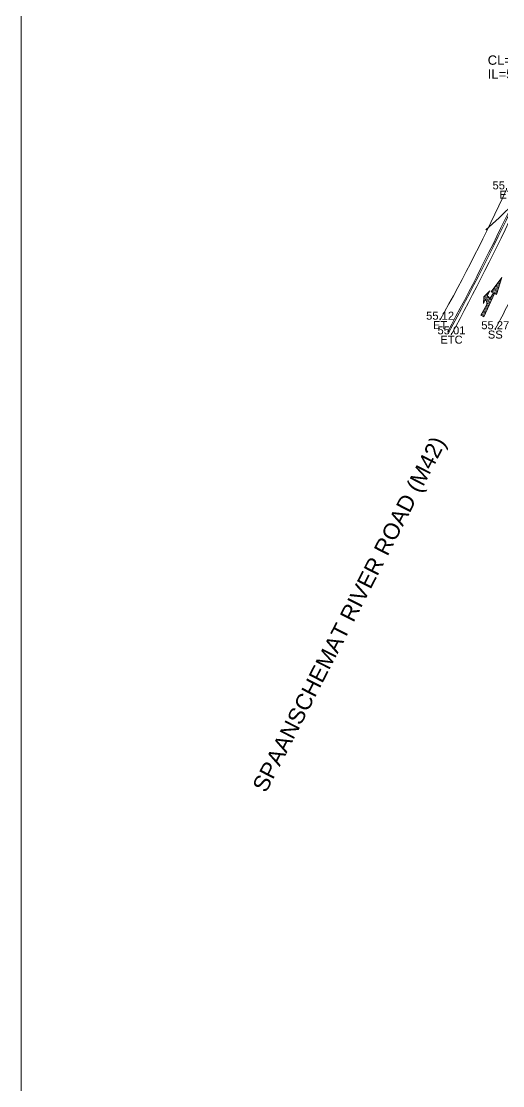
# Model space of a CAD drawing. Header units: metres. Extents: x -244 to 200, y -283 to 282.
# Drawn here: x -200 to -154.9, y -138.4 to -38.6 of the extents above; entities that cross this region are included whole.
import ezdxf
from ezdxf.enums import TextEntityAlignment as Align

# ---------------------------------------------------------------- set-up
doc = ezdxf.new("R2010")
doc.units = ezdxf.units.M
doc.linetypes.add('DASHED2', pattern=[9.525, 6.35, -3.175])
for name, color, linetype, lineweight in [('CONTOURS', 1, 'Continuous', 0), ('DESCRIPTIONS', 1, 'Continuous', 0), ('LEVELS', 1, 'Continuous', 0), ('POINTS', 1, 'Continuous', 0), ('ROAD_PAINT', 12, 'Continuous', 0), ('ROADS', 5, 'Continuous', 0), ('SW_TEXT', 10, 'Continuous', 0), ('TITLE', 3, 'Continuous', 0)]:
    doc.layers.add(name, color=color, linetype=linetype, lineweight=lineweight)
doc.styles.add('Arial', font='arial.ttf', dxfattribs={"height": 1.68})

msp = doc.modelspace()

# ---------------------------------------------------------------- linework, layer by layer
at = {"layer": 'CONTOURS', "color": 6, "linetype": 'Continuous', "lineweight": -3, "flags": 128}
msp.add_lwpolyline([(-152.315, -61.843), (-152.503, -61.326), (-152.519, -61.154), (-153.024, -55.18), (-153.05, -54.919), (-153.067, -54.85), (-153.078, -54.825), (-153.089, -54.809), (-153.102, -54.8), (-153.116, -54.8), (-153.132, -54.807), (-153.151, -54.819), (-153.173, -54.838), (-153.222, -54.89), (-153.374, -55.085), (-153.777, -55.631), (-155.247, -57.043), (-156.494, -58.187)], dxfattribs=at)
at = {"layer": 'POINTS', "color": 1, "linetype": 'Continuous', "lineweight": 0}
for p in [(-160.78, -66.603), (-155.612, -67.495), (-159.714, -67.971)]:
    msp.add_point(p, dxfattribs=at)
at = {"layer": 'ROAD_PAINT', "color": 7, "linetype": 'Continuous', "lineweight": 0}
for p, q in [((-155.005, -62.65), (-155.987, -63.986)), ((-155.005, -62.65), (-155.5, -64.232)), ((-155.124, -62.812), (-155.048, -62.787)), ((-155.013, -62.661), (-155.008, -62.659)), ((-155.955, -64.003), (-155.368, -63.81)), ((-155.902, -63.87), (-155.328, -63.682)), ((-155.791, -63.719), (-155.288, -63.554)), ((-155.68, -63.568), (-155.248, -63.426)), ((-155.568, -63.417), (-155.208, -63.298)), ((-155.457, -63.265), (-155.168, -63.171)), ((-155.346, -63.114), (-155.128, -63.043)), ((-155.235, -62.963), (-155.088, -62.915)), ((-156.692, -64.461), (-156.729, -65.09)), ((-156.729, -65.09), (-156.532, -64.701)), ((-156.713, -64.825), (-156.571, -64.779)), ((-156.706, -64.708), (-156.184, -64.537)), ((-156.699, -64.591), (-156.267, -64.45)), ((-156.123, -63.893), (-156.692, -64.461)), ((-156.692, -64.474), (-156.362, -64.366)), ((-156.681, -66.324), (-155.695, -64.134)), ((-156.54, -64.309), (-156.293, -64.228)), ((-156.475, -64.795), (-156.532, -64.701)), ((-156.496, -64.754), (-156.125, -64.632)), ((-156.435, -64.898), (-156.475, -64.795)), ((-156.45, -64.854), (-155.944, -64.688)), ((-156.422, -64.959), (-156.005, -64.823)), ((-156.369, -64.38), (-156.123, -63.893)), ((-156.369, -64.138), (-156.223, -64.091)), ((-156.289, -64.432), (-156.369, -64.38)), ((-156.219, -64.496), (-156.289, -64.432)), ((-156.16, -64.571), (-156.219, -64.496)), ((-156.198, -63.967), (-156.153, -63.953)), ((-156.114, -64.655), (-156.16, -64.571)), ((-156.114, -64.655), (-155.792, -64.085)), ((-156.096, -64.623), (-155.884, -64.553)), ((-156.016, -64.482), (-155.823, -64.419)), ((-155.792, -64.085), (-155.987, -63.986)), ((-155.937, -64.341), (-155.762, -64.284)), ((-155.857, -64.2), (-155.702, -64.149)), ((-155.817, -64.072), (-155.408, -63.938)), ((-155.5, -64.232), (-155.695, -64.134)), ((-155.679, -64.142), (-155.448, -64.066)), ((-155.542, -64.211), (-155.488, -64.194)), ((-156.973, -66.177), (-156.436, -65.226)), ((-156.811, -65.891), (-156.429, -65.765)), ((-156.732, -65.75), (-156.369, -65.631)), ((-156.727, -65.059), (-156.71, -65.054)), ((-156.72, -64.942), (-156.641, -64.916)), ((-156.652, -65.609), (-156.308, -65.496)), ((-156.573, -65.468), (-156.247, -65.361)), ((-156.493, -65.327), (-156.187, -65.227)), ((-156.436, -65.226), (-156.416, -65.117)), ((-156.416, -65.007), (-156.435, -64.898)), ((-156.427, -65.191), (-156.126, -65.092)), ((-156.416, -65.117), (-156.416, -65.007)), ((-156.413, -65.071), (-156.065, -64.957)), ((-156.973, -66.177), (-156.681, -66.324)), ((-156.97, -66.172), (-156.55, -66.035)), ((-156.891, -66.032), (-156.49, -65.9)), ((-156.839, -66.244), (-156.611, -66.169)), ((-156.702, -66.314), (-156.672, -66.304))]:
    msp.add_line(p, q, dxfattribs=at)
at = {"layer": 'ROAD_PAINT', "color": 7, "linetype": 'DASHED2', "lineweight": 0}
msp.add_arc((-335.581, 27.777), 203.631, 332.10418, 333.57763, dxfattribs=at)
at = {"layer": 'ROADS', "color": 9, "linetype": 'Continuous', "lineweight": 0}
for centre, radius, start, end in [((-305.741, 14.915), 166.31, 330.64878, 335.37244), ((-383.736, 53.083), 254.637, 331.61463, 334.65808)]:
    msp.add_arc(centre, radius, start, end, dxfattribs=at)
at = {"layer": 'ROADS', "color": 1, "linetype": 'Continuous', "lineweight": 0}
for radius in [254.212, 254.337]:
    msp.add_arc((-383.736, 53.083), radius, 331.61463, 334.65808, dxfattribs=at)
at = {"layer": 'TITLE', "color": 5, "linetype": 'Continuous', "lineweight": 0}
msp.add_line((-200, -282.5), (-200, 282.5), dxfattribs=at)

# ---------------------------------------------------------------- texts
at = {"layer": 'DESCRIPTIONS', "color": 9, "linetype": 'Continuous', "lineweight": -3, "style": 'Arial'}
for s, p in [('ET', (-154.559, -54.514)), ('ET', (-160.78, -66.728)), ('SS', (-155.612, -67.62)), ('ETC', (-159.714, -68.096))]:
    msp.add_text(s, height=0.75, dxfattribs=at).set_placement(p, align=Align.TOP_CENTER)
at = {"layer": 'LEVELS', "color": 6, "linetype": 'Continuous', "lineweight": -3, "style": 'Arial'}
for s, p in [('55.67', (-154.559, -54.389)), ('55.12', (-160.78, -66.603)), ('55.27', (-155.612, -67.495)), ('55.01', (-159.714, -67.971))]:
    msp.add_text(s, height=0.75, dxfattribs=at).set_placement(p, align=Align.CENTER)
at = {"layer": 'ROADS', "color": 1, "linetype": 'Continuous', "lineweight": 0, "style": 'Arial'}
msp.add_text('SPAANSCHEMAT RIVER ROAD (M42)', height=1.5, rotation=62.84091, dxfattribs=at).set_placement((-169.305, -94.188), align=Align.MIDDLE_CENTER)
at = {"layer": 'SW_TEXT', "color": 2, "linetype": 'Continuous', "lineweight": 0, "style": 'Arial'}
for s, p in [('CL=55.75', (-156.32, -42.281)), ('IL=54.52', (-156.32, -43.591))]:
    msp.add_text(s, height=0.875, dxfattribs=at).set_placement(p, align=Align.MIDDLE_LEFT)

doc.saveas('drawing.dxf')
